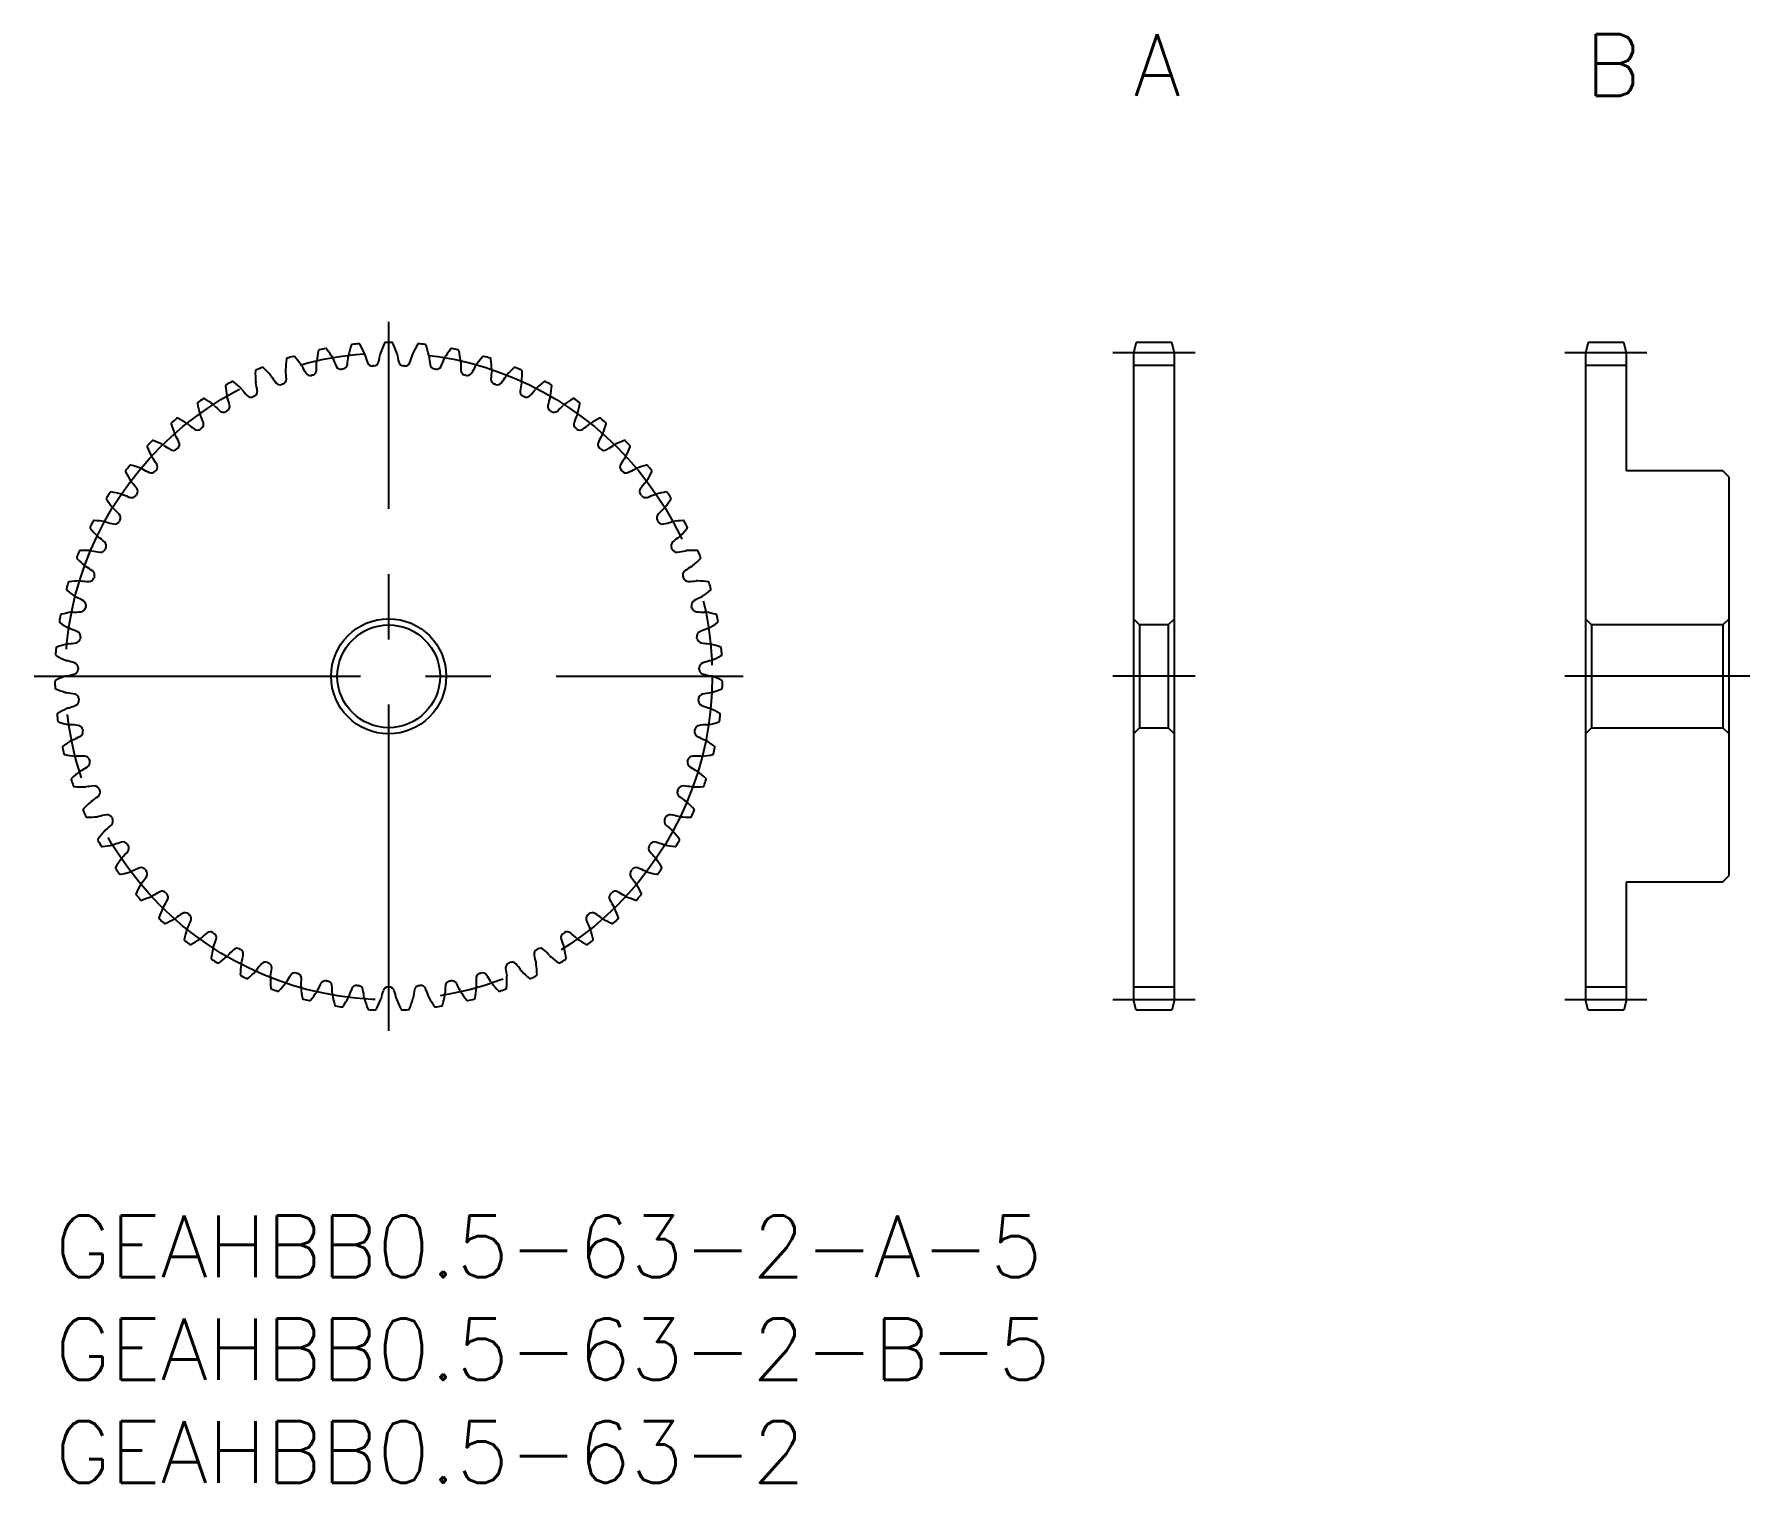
# Model space of a CAD drawing. Extents: x -1 to 82.5, y -13 to 57.5.
import ezdxf

# ---------------------------------------------------------------- set-up
doc = ezdxf.new("R2010")
doc.units = 0
doc.header["$LTSCALE"] = 0.5
doc.linetypes.add('CENTER', pattern=[50.8, 31.75, -6.35, 6.35, -6.35])
for name, color, linetype in [('MSM_CENTER', 1, 'CENTER'), ('MSM_CONTINUOUS', 7, 'CONTINUOUS'), ('MSM_PART_NUMBER', 7, 'CONTINUOUS')]:
    doc.layers.add(name, color=color, linetype=linetype)
doc.styles.get("Standard").update_dxf_attribs({"font": 'txt.shx', "height": 3, "bigfont": 'bigfont.shx'})

# ---------------------------------------------------------------- blocks, each defined once
blk = doc.blocks.new('*U2')
at = {"layer": 'MSM_PART_NUMBER'}
blk.add_text('GEAHBB0.5-63-2-A-5', height=3, dxfattribs=at).set_placement((0, -3))
blk = doc.blocks.new('*U3')
at = {"layer": 'MSM_PART_NUMBER'}
blk.add_text('GEAHBB0.5-63-2-B-5', height=3, dxfattribs=at).set_placement((0, -8))
blk = doc.blocks.new('*U4')
at = {"layer": 'MSM_PART_NUMBER'}
blk.add_text('GEAHBB0.5-63-2', height=3, dxfattribs=at).set_placement((0, -13))
blk = doc.blocks.new('*U5')
at = {"layer": 'MSM_PART_NUMBER'}
blk.add_text('A', height=3, dxfattribs=at).set_placement((52.5, 54.5))
blk = doc.blocks.new('*U6')
at = {"layer": 'MSM_PART_NUMBER'}
blk.add_text('B', height=3, dxfattribs=at).set_placement((74.5, 54.5))

msp = doc.modelspace()

# ---------------------------------------------------------------- linework, layer by layer
at = {"layer": 'MSM_CENTER'}
for p, q in [((16.25, 9), (16.25, 43.5)), ((55.5, 42), (51.5, 42)), ((77.5, 42), (73.5, 42)), ((-1, 26.25), (33.5, 26.25)), ((55.5, 26.25), (51.5, 26.25)), ((82.5, 26.25), (73.5, 26.25)), ((55.5, 10.5), (51.5, 10.5)), ((77.5, 10.5), (73.5, 10.5))]:
    msp.add_line(p, q, dxfattribs=at)
msp.add_circle((16.25, 26.25), 15.75, dxfattribs=at)
at = {"layer": 'MSM_CONTINUOUS'}
for p, q in [((52.634, 42.5), (52.5, 42)), ((52.5, 42), (52.5, 10.5)), ((54.366, 42.5), (52.634, 42.5)), ((54.5, 42), (54.366, 42.5)), ((54.5, 10.5), (54.5, 42)), ((74.634, 42.5), (74.5, 42)), ((74.5, 42), (74.5, 10.5)), ((76.366, 42.5), (74.634, 42.5)), ((76.5, 42), (76.366, 42.5)), ((76.5, 36.25), (76.5, 42)), ((54.5, 41.375), (52.5, 41.375)), ((76.5, 41.375), (74.5, 41.375)), ((81.2, 36.25), (76.5, 36.25)), ((81.5, 35.95), (81.2, 36.25)), ((81.5, 16.55), (81.5, 35.95)), ((52.5, 29.05), (52.8, 28.75)), ((52.8, 28.75), (52.8, 23.75)), ((54.2, 28.75), (52.8, 28.75)), ((54.2, 28.75), (54.5, 29.05)), ((54.2, 28.75), (54.2, 23.75)), ((74.5, 29.05), (74.8, 28.75)), ((74.8, 28.75), (74.8, 23.75)), ((81.2, 28.75), (74.8, 28.75)), ((81.2, 28.75), (81.5, 29.05)), ((81.2, 28.75), (81.2, 23.75)), ((52.8, 23.75), (52.5, 23.45)), ((52.8, 23.75), (54.2, 23.75)), ((54.5, 23.45), (54.2, 23.75)), ((74.8, 23.75), (74.5, 23.45)), ((74.8, 23.75), (81.2, 23.75)), ((81.5, 23.45), (81.2, 23.75)), ((76.5, 10.5), (76.5, 16.25)), ((76.5, 16.25), (81.2, 16.25)), ((81.2, 16.25), (81.5, 16.55)), ((54.5, 11.125), (52.5, 11.125)), ((76.5, 11.125), (74.5, 11.125)), ((52.634, 10), (52.5, 10.5)), ((54.5, 10.5), (54.366, 10)), ((74.634, 10), (74.5, 10.5)), ((76.5, 10.5), (76.366, 10)), ((54.366, 10), (52.634, 10)), ((76.366, 10), (74.634, 10))]:
    msp.add_line(p, q, dxfattribs=at)
for radius in [2.8, 2.5]:
    msp.add_circle((16.25, 26.25), radius, dxfattribs=at)
for centre, radius, start, end in [((16.25, 26.25), 16.25, 106.57162, 107.7141), ((11.63, 41.777), 0.05, 41.27698, 106.57162), ((7.722, 38.347), 5.25, 35.71429, 41.27698), ((17.955, 40.952), 5.25, 167.29445, 172.85714), ((12.882, 42.096), 0.05, 101.99943, 167.29447), ((16.25, 26.25), 16.25, 100.85733, 101.99981), ((13.199, 42.16), 0.05, 35.5627, 100.85733), ((8.968, 39.136), 5.25, 30, 35.5627), ((13.156, 41.554), 0.414, 21.12977, 30.00001), ((9.448, 42.157), 4.846, 351.25662, 355.94857), ((14.695, 41.786), 0.414, 167.14284, 176.01309), ((19.41, 40.71), 5.25, 161.58016, 167.14286), ((14.476, 42.353), 0.05, 96.28514, 161.58018), ((16.25, 26.25), 16.25, 95.14304, 96.28553), ((14.798, 42.385), 0.05, 29.84841, 95.14304), ((10.288, 39.797), 5.25, 24.28572, 29.84841), ((14.695, 41.786), 0.414, 15.41548, 24.28572), ((19.765, 43.189), 4.846, 195.48, 200.17195), ((11.066, 42.755), 4.846, 345.54234, 350.23428), ((16.25, 41.863), 0.414, 161.42856, 170.2988), ((20.834, 40.323), 5.25, 155.86587, 161.42857), ((16.088, 42.449), 0.05, 90.57124, 155.8659), ((16.25, 26.25), 16.25, 89.42876, 90.57124), ((16.412, 42.449), 0.05, 24.13413, 89.42876), ((11.666, 40.323), 5.25, 18.57143, 24.13413), ((16.25, 41.863), 0.414, 9.7012, 18.57144), ((21.434, 42.755), 4.846, 189.76572, 194.45766), ((12.735, 43.189), 4.846, 339.82805, 344.52), ((17.805, 41.786), 0.414, 155.71429, 164.58452), ((22.212, 39.797), 5.25, 150.15159, 155.71429), ((17.702, 42.385), 0.05, 84.85696, 150.15162), ((16.25, 26.25), 16.25, 83.71447, 84.85696), ((18.024, 42.353), 0.05, 18.41984, 83.71449), ((13.09, 40.71), 5.25, 12.85714, 18.41984), ((17.805, 41.786), 0.414, 3.98691, 12.85715), ((23.052, 42.157), 4.846, 184.05143, 188.74338), ((19.344, 41.554), 0.414, 150, 158.87023), ((23.532, 39.136), 5.25, 144.4373, 150), ((19.301, 42.16), 0.05, 79.14228, 144.43734), ((16.25, 26.25), 16.25, 78.00019, 79.14267), ((19.618, 42.096), 0.05, 12.70555, 78.00021), ((14.545, 40.952), 5.25, 7.14286, 12.70555), ((24.778, 38.347), 5.25, 138.72302, 144.28571), ((20.87, 41.777), 0.05, 73.428, 138.72306), ((16.25, 26.25), 16.25, 72.2859, 73.42838), ((15.008, 40.999), 5.25, 178.72302, 184.28571), ((9.809, 41.114), 0.05, 113.42838, 178.72304), ((16.25, 26.25), 16.25, 112.2859, 113.42838), ((10.106, 41.24), 0.05, 46.99127, 112.2859), ((6.56, 37.437), 5.25, 41.42857, 46.99127), ((16.482, 41.049), 5.25, 173.00873, 178.57143), ((11.648, 41.17), 0.414, 178.57141, 187.44166), ((6.431, 40.494), 4.846, 2.68519, 7.37714), ((11.321, 41.682), 0.05, 107.7141, 173.00875), ((11.648, 41.17), 0.414, 26.84406, 35.71429), ((16.339, 43.55), 4.846, 206.90857, 211.60052), ((12.424, 41.141), 0.25, 211.60052, 284.4079), ((16.25, 26.25), 15.125, 104.16353, 104.4079), ((12.488, 41.158), 0.25, 284.16353, 356.97091), ((7.898, 41.4), 4.846, 356.97091, 1.66285), ((13.156, 41.554), 0.414, 172.85713, 181.72737), ((18.061, 43.455), 4.846, 201.19429, 205.88624), ((13.926, 41.448), 0.25, 205.88624, 278.69362), ((16.25, 26.25), 15.125, 98.44924, 98.69362), ((13.991, 41.458), 0.25, 278.44924, 351.25662), ((15.451, 41.604), 0.25, 200.17195, 272.97933), ((16.25, 26.25), 15.125, 92.73496, 92.97933), ((15.516, 41.607), 0.25, 272.73496, 345.54234), ((16.984, 41.607), 0.25, 194.45766, 267.26504), ((16.25, 26.25), 15.125, 87.02067, 87.26504), ((17.049, 41.604), 0.25, 267.02067, 339.82805), ((18.509, 41.458), 0.25, 188.74337, 261.55076), ((16.25, 26.25), 15.125, 81.30638, 81.55076), ((18.574, 41.448), 0.25, 261.30638, 334.11376), ((14.439, 43.455), 4.846, 334.11376, 338.80571), ((19.344, 41.554), 0.414, 358.27263, 7.14287), ((24.602, 41.4), 4.846, 178.33715, 183.02909), ((20.012, 41.158), 0.25, 183.02909, 255.83647), ((16.25, 26.25), 15.125, 75.5921, 75.83647), ((20.076, 41.141), 0.25, 255.5921, 328.39948), ((16.161, 43.55), 4.846, 328.39948, 333.09143), ((20.852, 41.17), 0.414, 144.28571, 153.15594), ((21.179, 41.682), 0.05, 6.99127, 72.28592), ((26.069, 40.494), 4.846, 172.62286, 177.31481), ((16.018, 41.049), 5.25, 1.42857, 6.99127), ((20.852, 41.17), 0.414, 352.55834, 1.42858), ((25.94, 37.437), 5.25, 133.00873, 138.57143), ((22.394, 41.24), 0.05, 67.7141, 133.00877), ((16.25, 26.25), 16.25, 66.57162, 67.7141), ((22.691, 41.114), 0.05, 1.27698, 66.57164), ((17.492, 40.999), 5.25, 355.71429, 1.27698), ((8.361, 40.399), 0.05, 119.14228, 184.43733), ((13.545, 40.802), 5.25, 184.4373, 190), ((16.25, 26.25), 16.25, 118.00019, 119.14267), ((8.645, 40.554), 0.05, 52.70555, 118.00019), ((5.494, 36.417), 5.25, 47.14286, 52.70555), ((8.783, 39.962), 0.414, 38.27263, 47.14287), ((12.909, 43.224), 4.846, 218.33715, 223.02909), ((9.609, 40.117), 0.25, 295.5921, 8.39948), ((10.185, 40.637), 0.414, 184.2857, 193.15594), ((5.062, 39.445), 4.846, 8.39948, 13.09143), ((10.185, 40.637), 0.414, 32.55834, 41.42858), ((14.616, 43.473), 4.846, 212.62286, 217.31481), ((10.961, 40.687), 0.25, 217.31481, 290.12219), ((16.25, 26.25), 15.125, 109.87781, 110.12219), ((11.022, 40.709), 0.25, 289.87781, 2.68519), ((21.478, 40.709), 0.25, 177.31481, 250.12219), ((16.25, 26.25), 15.125, 69.87781, 70.12219), ((21.539, 40.687), 0.25, 249.87781, 322.68519), ((17.884, 43.473), 4.846, 322.68519, 327.37714), ((22.315, 40.637), 0.414, 138.57143, 147.44166), ((22.891, 40.117), 0.25, 171.60052, 244.4079), ((27.438, 39.445), 4.846, 166.90857, 171.60052), ((22.315, 40.637), 0.414, 346.84406, 355.7143), ((19.591, 43.224), 4.846, 316.97091, 321.66285), ((23.717, 39.962), 0.414, 132.85714, 141.72737), ((27.006, 36.417), 5.25, 127.29445, 132.85714), ((23.855, 40.554), 0.05, 61.99943, 127.29448), ((16.25, 26.25), 16.25, 60.85733, 61.99981), ((18.955, 40.802), 5.25, 350, 355.5627), ((24.139, 40.399), 0.05, 355.5627, 60.85735), ((6.991, 39.543), 0.05, 124.85657, 190.15161), ((12.11, 40.46), 5.25, 190.15159, 195.71429), ((16.25, 26.25), 16.25, 123.71447, 124.85695), ((7.258, 39.725), 0.05, 58.41984, 123.71447), ((4.535, 35.295), 5.25, 52.85714, 58.41984), ((7.455, 39.15), 0.414, 43.98691, 52.85715), ((11.236, 42.807), 4.846, 224.05143, 228.74338), ((8.783, 39.962), 0.414, 190, 198.87023), ((3.804, 38.266), 4.846, 14.11376, 18.80571), ((8.261, 39.386), 0.25, 301.30638, 14.11376), ((9.55, 40.088), 0.25, 223.02909, 295.83647), ((16.25, 26.25), 15.125, 115.5921, 115.83647), ((16.25, 26.25), 15.125, 64.16353, 64.4079), ((22.95, 40.088), 0.25, 244.16353, 316.97091), ((24.239, 39.386), 0.25, 165.88623, 238.69362), ((28.696, 38.266), 4.846, 161.19429, 165.88624), ((23.717, 39.962), 0.414, 341.12977, 350.00001), ((21.264, 42.807), 4.846, 311.25662, 315.94857), ((25.045, 39.15), 0.414, 127.14286, 136.01309), ((27.965, 35.295), 5.25, 121.58016, 127.14286), ((25.242, 39.725), 0.05, 56.28553, 121.58019), ((16.25, 26.25), 16.25, 55.14304, 56.28553), ((20.39, 40.46), 5.25, 344.28572, 349.84841), ((25.509, 39.543), 0.05, 349.84841, 55.14304), ((5.714, 38.555), 0.05, 130.57124, 195.8659), ((10.716, 39.977), 5.25, 195.86587, 201.42857), ((16.25, 26.25), 16.25, 129.42876, 130.57124), ((5.961, 38.763), 0.05, 64.13413, 129.42876), ((3.693, 34.084), 5.25, 58.57143, 64.13413), ((6.214, 38.21), 0.414, 49.7012, 58.57144), ((9.612, 42.226), 4.846, 229.76572, 234.45766), ((7.455, 39.15), 0.414, 195.71429, 204.58452), ((2.669, 36.967), 4.846, 19.82805, 24.52), ((6.993, 38.526), 0.25, 307.02067, 19.82805), ((8.205, 39.352), 0.25, 228.74338, 301.55076), ((16.25, 26.25), 15.125, 121.30638, 121.55076), ((16.25, 26.25), 15.125, 58.44924, 58.69362), ((24.295, 39.352), 0.25, 238.44924, 311.25662), ((25.507, 38.526), 0.25, 160.17195, 232.97933), ((29.831, 36.967), 4.846, 155.48, 160.17195), ((25.045, 39.15), 0.414, 335.41548, 344.28572), ((22.888, 42.226), 4.846, 305.54234, 310.23428), ((26.286, 38.21), 0.414, 121.42857, 130.2988), ((28.807, 34.084), 5.25, 115.86587, 121.42857), ((26.539, 38.763), 0.05, 50.57124, 115.8659), ((16.25, 26.25), 16.25, 49.42876, 50.57124), ((21.784, 39.977), 5.25, 338.57143, 344.13413), ((26.786, 38.555), 0.05, 344.13413, 49.42878), ((16.25, 26.25), 16.25, 135.14304, 136.28553), ((4.766, 37.676), 0.05, 69.84841, 135.14304), ((2.975, 32.795), 5.25, 64.28572, 69.84841), ((6.214, 38.21), 0.414, 201.42856, 210.2988), ((1.669, 35.561), 4.846, 25.54234, 30.23428), ((5.816, 37.543), 0.25, 312.73496, 25.54234), ((6.94, 38.486), 0.25, 234.45766, 307.26504), ((16.25, 26.25), 15.125, 127.02067, 127.26504), ((16.25, 26.25), 15.125, 52.73496, 52.97933), ((25.56, 38.486), 0.25, 232.73496, 305.54234), ((26.684, 37.543), 0.25, 154.45766, 227.26504), ((30.831, 35.561), 4.846, 149.76572, 154.45766), ((26.286, 38.21), 0.414, 329.7012, 338.57144), ((29.525, 32.795), 5.25, 110.15159, 115.71429), ((27.734, 37.676), 0.05, 44.85696, 110.15161), ((16.25, 26.25), 16.25, 43.71447, 44.85696), ((4.541, 37.445), 0.05, 136.28553, 201.58019), ((9.376, 39.358), 5.25, 201.58016, 207.14286), ((5.073, 37.152), 0.414, 207.14284, 216.01309), ((0.815, 34.063), 4.846, 31.25662, 35.94857), ((5.073, 37.152), 0.414, 55.41548, 64.28573), ((8.054, 41.486), 4.846, 235.48, 240.17195), ((5.768, 37.498), 0.25, 240.17195, 312.97933), ((16.25, 26.25), 15.125, 132.73496, 132.97933), ((16.25, 26.25), 15.125, 47.02067, 47.26504), ((26.732, 37.498), 0.25, 227.02067, 299.82805), ((24.446, 41.486), 4.846, 299.82805, 304.52), ((27.427, 37.152), 0.414, 115.71429, 124.58452), ((31.685, 34.063), 4.846, 144.05143, 148.74338), ((27.427, 37.152), 0.414, 323.98691, 332.85715), ((23.124, 39.358), 5.25, 332.85714, 338.41984), ((27.959, 37.445), 0.05, 338.41984, 43.71449), ((3.484, 36.224), 0.05, 141.99981, 207.29447), ((8.105, 38.608), 5.25, 207.29445, 212.85714), ((16.25, 26.25), 16.25, 140.85733, 141.99981), ((3.686, 36.476), 0.05, 75.5627, 140.85733), ((2.389, 31.441), 5.25, 70, 75.5627), ((4.043, 35.985), 0.414, 61.12977, 70.00001), ((6.578, 40.594), 4.846, 241.19429, 245.88624), ((4.7, 36.399), 0.25, 245.88624, 318.69362), ((16.25, 26.25), 15.125, 138.44924, 138.69362), ((4.744, 36.448), 0.25, 318.44924, 31.25662), ((27.756, 36.448), 0.25, 148.74337, 221.55076), ((16.25, 26.25), 15.125, 41.30638, 41.55076), ((27.8, 36.399), 0.25, 221.30638, 294.11376), ((25.922, 40.594), 4.846, 294.11376, 298.80571), ((28.457, 35.985), 0.414, 110, 118.87023), ((30.111, 31.441), 5.25, 104.4373, 110), ((28.814, 36.476), 0.05, 39.14267, 104.43733), ((24.395, 38.608), 5.25, 327.14286, 332.70555), ((16.25, 26.25), 16.25, 38.00019, 39.14267), ((29.016, 36.224), 0.05, 332.70555, 38.00021), ((16.25, 26.25), 16.25, 146.57162, 147.7141), ((2.73, 35.174), 0.05, 81.27698, 146.57162), ((1.941, 30.035), 5.25, 75.71429, 81.27698), ((3.135, 34.721), 0.414, 66.84406, 75.7143), ((5.198, 39.56), 4.846, 246.90857, 251.60052), ((4.043, 35.985), 0.414, 212.85713, 221.72737), ((0.114, 32.487), 4.846, 36.97091, 41.66285), ((16.25, 26.25), 15.125, 144.16353, 144.4079), ((3.786, 35.252), 0.25, 324.16353, 36.97091), ((28.714, 35.252), 0.25, 143.02909, 215.83647), ((16.25, 26.25), 15.125, 35.5921, 35.83647), ((32.386, 32.487), 4.846, 138.33715, 143.02909), ((28.457, 35.985), 0.414, 318.27263, 327.14287), ((27.302, 39.56), 4.846, 288.39948, 293.09143), ((29.365, 34.721), 0.414, 104.28571, 113.15594), ((30.559, 30.035), 5.25, 98.72302, 104.28571), ((29.77, 35.174), 0.05, 33.42838, 98.72304), ((16.25, 26.25), 16.25, 32.2859, 33.42838), ((2.555, 34.903), 0.05, 147.7141, 213.00875), ((6.915, 37.736), 5.25, 213.00873, 218.57143), ((3.135, 34.721), 0.414, 218.57141, 227.44166), ((-0.427, 30.85), 4.846, 42.68519, 47.37714), ((3.747, 35.198), 0.25, 251.60053, 324.4079), ((28.753, 35.198), 0.25, 215.5921, 288.39948), ((32.927, 30.85), 4.846, 132.62286, 137.31481), ((29.365, 34.721), 0.414, 312.55834, 321.42858), ((25.585, 37.736), 5.25, 321.42857, 326.99127), ((29.945, 34.903), 0.05, 326.99127, 32.28592), ((1.761, 33.497), 0.05, 153.42838, 218.72304), ((16.25, 26.25), 16.25, 152.2859, 153.42838), ((5.818, 36.749), 5.25, 218.72302, 224.28571), ((1.908, 33.784), 0.05, 86.99127, 152.2859), ((1.636, 28.591), 5.25, 81.42857, 86.99127), ((2.356, 33.373), 0.414, 72.55834, 81.42858), ((3.928, 38.393), 4.846, 252.62286, 257.31481), ((2.918, 33.909), 0.25, 257.31481, 330.12219), ((2.951, 33.966), 0.25, 329.87781, 42.68519), ((16.25, 26.25), 15.125, 149.87781, 150.12219), ((29.549, 33.966), 0.25, 137.31481, 210.12219), ((16.25, 26.25), 15.125, 29.87781, 30.12219), ((29.582, 33.909), 0.25, 209.87781, 282.68519), ((28.572, 38.393), 4.846, 282.68519, 287.37714), ((30.144, 33.373), 0.414, 98.57143, 107.44166), ((30.864, 28.591), 5.25, 93.00873, 98.57143), ((26.682, 36.749), 5.25, 315.71429, 321.27698), ((30.592, 33.784), 0.05, 27.7141, 93.00876), ((16.25, 26.25), 16.25, 26.57162, 27.7141), ((30.739, 33.497), 0.05, 321.27698, 26.57164), ((2.356, 33.373), 0.414, 224.28571, 233.15594), ((-0.802, 29.166), 4.846, 48.39948, 53.09143), ((2.249, 32.603), 0.25, 335.5921, 48.39948), ((30.251, 32.603), 0.25, 131.60052, 204.4079), ((33.302, 29.166), 4.846, 126.90857, 131.60052), ((30.144, 33.373), 0.414, 306.84406, 315.7143), ((1.112, 32.018), 0.05, 159.14267, 224.43732), ((16.25, 26.25), 16.25, 158.00019, 159.14267), ((4.824, 35.659), 5.25, 224.4373, 230), ((1.23, 32.319), 0.05, 92.70555, 158.00019), ((1.475, 27.124), 5.25, 87.14286, 92.70555), ((1.716, 31.954), 0.414, 78.27263, 87.14287), ((2.78, 37.106), 4.846, 258.33715, 263.02909), ((2.222, 32.544), 0.25, 263.0291, 335.83647), ((16.25, 26.25), 15.125, 155.5921, 155.83647), ((16.25, 26.25), 15.125, 24.16353, 24.4079), ((30.278, 32.544), 0.25, 204.16353, 276.97091), ((29.72, 37.106), 4.846, 276.97091, 281.66285), ((30.784, 31.954), 0.414, 92.85714, 101.72737), ((31.025, 27.124), 5.25, 87.29445, 92.85714), ((27.676, 35.659), 5.25, 310, 315.5627), ((31.27, 32.319), 0.05, 21.99981, 87.29447), ((16.25, 26.25), 16.25, 20.85733, 21.99981), ((31.388, 32.018), 0.05, 315.5627, 20.85735), ((1.716, 31.954), 0.414, 230, 238.87023), ((-1.008, 27.454), 4.846, 54.11376, 58.80571), ((1.665, 31.116), 0.25, 268.74339, 341.55076), ((1.686, 31.178), 0.25, 341.30638, 54.11376), ((16.25, 26.25), 15.125, 161.30638, 161.55076), ((30.814, 31.178), 0.25, 125.88624, 198.69362), ((16.25, 26.25), 15.125, 18.44924, 18.69362), ((30.835, 31.116), 0.25, 198.44924, 271.25662), ((33.508, 27.454), 4.846, 121.19429, 125.88624), ((30.784, 31.954), 0.414, 301.12977, 310.00001), ((0.613, 30.482), 0.05, 164.85696, 230.15161), ((16.25, 26.25), 16.25, 163.71447, 164.85696), ((3.944, 34.474), 5.25, 230.15159, 235.71429), ((0.7, 30.793), 0.05, 98.41984, 163.71447), ((1.461, 25.649), 5.25, 92.85714, 98.41984), ((1.22, 30.479), 0.414, 235.71429, 244.58452), ((-1.042, 25.73), 4.846, 59.82805, 64.52), ((1.22, 30.479), 0.414, 83.98691, 92.85715), ((1.766, 35.711), 4.846, 264.05143, 268.74338), ((30.734, 35.711), 4.846, 271.25662, 275.94857), ((33.542, 25.73), 4.846, 115.48, 120.17195), ((31.28, 30.479), 0.414, 87.14286, 96.01309), ((31.039, 25.649), 5.25, 81.58016, 87.14286), ((31.28, 30.479), 0.414, 295.41548, 304.28573), ((28.556, 34.474), 5.25, 304.28572, 309.84841), ((31.8, 30.793), 0.05, 16.28553, 81.58019), ((16.25, 26.25), 16.25, 15.14304, 16.28553), ((31.887, 30.482), 0.05, 309.84841, 15.14307), ((16.25, 26.25), 16.25, 169.42876, 170.57124), ((0.325, 29.222), 0.05, 104.13413, 169.42876), ((1.595, 24.179), 5.25, 98.57143, 104.13413), ((0.874, 28.961), 0.414, 89.7012, 98.57144), ((0.896, 34.222), 4.846, 269.76572, 274.45766), ((1.253, 29.639), 0.25, 274.45767, 347.26504), ((1.268, 29.703), 0.25, 347.02067, 59.82805), ((16.25, 26.25), 15.125, 167.02067, 167.26504), ((31.232, 29.703), 0.25, 120.17195, 192.97933), ((16.25, 26.25), 15.125, 12.73496, 12.97933), ((31.247, 29.639), 0.25, 192.73496, 265.54234), ((31.604, 34.222), 4.846, 265.54234, 270.23428), ((31.626, 28.961), 0.414, 81.42857, 90.2988), ((30.905, 24.179), 5.25, 75.86587, 81.42857), ((32.175, 29.222), 0.05, 10.57085, 75.8659), ((16.25, 26.25), 16.25, 9.42876, 10.57124), ((0.269, 28.904), 0.05, 170.57124, 235.86589), ((3.187, 33.208), 5.25, 235.86587, 241.42857), ((0.874, 28.961), 0.414, 241.42857, 250.2988), ((-0.904, 24.011), 4.846, 65.54234, 70.23428), ((0.998, 28.194), 0.25, 352.73496, 65.54234), ((31.502, 28.194), 0.25, 114.45766, 187.26504), ((33.404, 24.011), 4.846, 109.76572, 114.45766), ((31.626, 28.961), 0.414, 289.7012, 298.57144), ((29.313, 33.208), 5.25, 298.57143, 304.13413), ((32.231, 28.904), 0.05, 304.13413, 9.42878), ((16.25, 26.25), 16.25, 175.14304, 176.28553), ((0.108, 27.622), 0.05, 109.84841, 175.14304), ((1.874, 22.731), 5.25, 104.28572, 109.84841), ((0.68, 27.417), 0.414, 95.41548, 104.28573), ((0.179, 32.653), 4.846, 275.48, 280.17195), ((0.99, 28.129), 0.25, 280.17194, 352.97933), ((16.25, 26.25), 15.125, 172.73496, 172.97933), ((16.25, 26.25), 15.125, 7.02067, 7.26504), ((31.51, 28.129), 0.25, 187.02067, 259.82805), ((32.321, 32.653), 4.846, 259.82805, 264.52), ((31.82, 27.417), 0.414, 75.71429, 84.58452), ((30.626, 22.731), 5.25, 70.15159, 75.71429), ((32.392, 27.622), 0.05, 4.85696, 70.15162), ((16.25, 26.25), 16.25, 3.71447, 4.85696), ((0.084, 27.3), 0.05, 176.28553, 241.58017), ((2.559, 31.873), 5.25, 241.58016, 247.14286), ((0.68, 27.417), 0.414, 247.14286, 256.01309), ((-0.596, 22.314), 4.846, 71.25662, 75.94857), ((0.881, 26.666), 0.25, 358.44924, 71.25662), ((31.619, 26.666), 0.25, 108.74338, 181.55076), ((33.096, 22.314), 4.846, 104.05143, 108.74338), ((31.82, 27.417), 0.414, 283.98691, 292.85716), ((29.941, 31.873), 5.25, 292.85714, 298.41984), ((32.416, 27.3), 0.05, 298.41984, 3.71449), ((0.052, 26.008), 0.05, 115.5627, 180.85733), ((16.25, 26.25), 16.25, 180.85733, 181.99981), ((2.296, 21.317), 5.25, 110, 115.5627), ((0.642, 25.861), 0.414, 101.12977, 110.00001), ((-0.379, 31.021), 4.846, 281.19429, 285.88624), ((0.879, 26.601), 0.25, 285.88623, 358.69362), ((16.25, 26.25), 15.125, 178.44924, 178.69362), ((16.25, 26.25), 15.125, 1.30638, 1.55076), ((31.621, 26.601), 0.25, 181.30638, 254.11376), ((32.879, 31.021), 4.846, 254.11376, 258.80571), ((31.858, 25.861), 0.414, 70, 78.87023), ((30.204, 21.317), 5.25, 64.4373, 70), ((32.448, 26.008), 0.05, 359.14228, 64.43733), ((16.25, 26.25), 16.25, 358.00019, 359.14267), ((0.06, 25.685), 0.05, 181.99943, 247.29446), ((2.067, 30.482), 5.25, 247.29445, 252.85714), ((0.642, 25.861), 0.414, 252.85714, 261.72737), ((-0.121, 20.656), 4.846, 76.97091, 81.66285), ((0.916, 25.134), 0.25, 4.16353, 76.97091), ((0.92, 25.068), 0.25, 291.60051, 4.4079), ((16.25, 26.25), 15.125, 184.16353, 184.4079), ((16.25, 26.25), 15.125, 355.5921, 355.83647), ((31.58, 25.068), 0.25, 175.5921, 248.39948), ((31.584, 25.134), 0.25, 103.02909, 175.83647), ((32.621, 20.656), 4.846, 98.33715, 103.02909), ((31.858, 25.861), 0.414, 278.27263, 287.14287), ((30.433, 30.482), 5.25, 287.14286, 292.70555), ((32.44, 25.685), 0.05, 292.70555, 358.00021), ((0.156, 24.396), 0.05, 121.27698, 186.57162), ((16.25, 26.25), 16.25, 186.57162, 187.7141), ((2.856, 19.952), 5.25, 115.71429, 121.27698), ((0.758, 24.309), 0.414, 106.84406, 115.7143), ((-0.772, 29.342), 4.846, 286.90857, 291.60052), ((33.272, 29.342), 4.846, 248.39948, 253.09143), ((31.742, 24.309), 0.414, 64.28571, 73.15594), ((29.644, 19.952), 5.25, 58.72302, 64.28571), ((16.25, 26.25), 16.25, 352.2859, 353.42838), ((32.344, 24.396), 0.05, 353.42838, 58.72305), ((0.197, 24.075), 0.05, 187.71371, 253.00875), ((1.716, 29.048), 5.25, 253.00873, 258.57143), ((0.758, 24.309), 0.414, 258.57143, 267.44166), ((0.518, 19.054), 4.846, 82.68519, 87.37714), ((1.103, 23.612), 0.25, 9.87781, 82.68519), ((1.114, 23.548), 0.25, 297.3148, 10.12219), ((16.25, 26.25), 15.125, 189.87781, 190.12219), ((31.386, 23.548), 0.25, 169.87781, 242.68519), ((16.25, 26.25), 15.125, 349.87781, 350.12219), ((31.397, 23.612), 0.25, 97.31481, 170.12219), ((31.982, 19.054), 4.846, 92.62286, 97.31481), ((31.742, 24.309), 0.414, 272.55834, 281.42858), ((30.784, 29.048), 5.25, 281.42857, 286.99127), ((32.303, 24.075), 0.05, 286.99127, 352.28592), ((0.421, 22.803), 0.05, 126.99127, 192.2859), ((16.25, 26.25), 16.25, 192.2859, 193.42838), ((3.55, 18.649), 5.25, 121.42857, 126.99127), ((1.028, 22.776), 0.414, 112.55834, 121.42858), ((-0.995, 27.632), 4.846, 292.62286, 297.31481), ((33.495, 27.632), 4.846, 242.68519, 247.37714), ((31.472, 22.776), 0.414, 58.57143, 67.44166), ((28.95, 18.649), 5.25, 53.00873, 58.57143), ((16.25, 26.25), 16.25, 346.57162, 347.7141), ((32.079, 22.803), 0.05, 347.71371, 53.00876), ((0.493, 22.488), 0.05, 193.428, 258.72303), ((1.51, 27.587), 5.25, 258.72302, 264.28571), ((1.028, 22.776), 0.414, 264.28571, 273.15594), ((1.312, 17.523), 4.846, 88.39948, 93.09143), ((-1.047, 25.908), 4.846, 298.33715, 303.02909), ((1.441, 22.117), 0.25, 15.5921, 88.39948), ((1.459, 22.054), 0.25, 303.02909, 15.83647), ((16.25, 26.25), 15.125, 195.5921, 195.83647), ((31.041, 22.054), 0.25, 164.16353, 236.97091), ((16.25, 26.25), 15.125, 344.16353, 344.4079), ((31.059, 22.117), 0.25, 91.60052, 164.4079), ((33.547, 25.908), 4.846, 236.97091, 241.66285), ((31.188, 17.523), 4.846, 86.90857, 91.60052), ((31.472, 22.776), 0.414, 266.84406, 275.7143), ((30.99, 27.587), 5.25, 275.71429, 281.27698), ((32.007, 22.488), 0.05, 281.27698, 346.57162), ((0.843, 21.244), 0.05, 132.70555, 198.00019), ((16.25, 26.25), 16.25, 198.00019, 199.14267), ((4.37, 17.423), 5.25, 127.14286, 132.70555), ((0.946, 20.938), 0.05, 199.14306, 264.43732), ((1.45, 26.113), 5.25, 264.4373, 270), ((1.45, 21.277), 0.414, 118.27263, 127.14287), ((2.256, 16.079), 4.846, 94.11376, 98.80571), ((1.926, 20.663), 0.25, 21.30638, 94.11376), ((30.574, 20.663), 0.25, 85.88623, 158.69362), ((30.244, 16.079), 4.846, 81.19429, 85.88624), ((31.05, 26.113), 5.25, 270, 275.5627), ((31.05, 21.277), 0.414, 52.85714, 61.72737), ((28.13, 17.423), 5.25, 47.29445, 52.85714), ((31.554, 20.938), 0.05, 275.5627, 340.85733), ((16.25, 26.25), 16.25, 340.85733, 341.99981), ((31.657, 21.244), 0.05, 341.99943, 47.29447), ((5.308, 16.284), 5.25, 132.85714, 138.41984), ((1.45, 21.277), 0.414, 270.00001, 278.87023), ((2.018, 19.829), 0.414, 123.98691, 132.85716), ((-0.927, 24.187), 4.846, 304.05143, 308.74338), ((1.95, 20.602), 0.25, 308.74338, 21.55076), ((16.25, 26.25), 15.125, 201.30638, 201.55076), ((30.55, 20.602), 0.25, 158.44924, 231.25662), ((16.25, 26.25), 15.125, 338.44924, 338.69362), ((33.427, 24.187), 4.846, 231.25662, 235.94857), ((30.482, 19.829), 0.414, 47.14286, 56.01309), ((27.192, 16.284), 5.25, 41.58016, 47.14286), ((31.05, 21.277), 0.414, 261.12977, 270.00001), ((1.418, 19.735), 0.05, 138.41984, 203.71447), ((16.25, 26.25), 16.25, 203.71447, 204.85696), ((1.551, 19.44), 0.05, 204.85734, 270.1516), ((1.537, 24.64), 5.25, 270.15159, 275.71429), ((2.018, 19.829), 0.414, 275.71429, 284.58452), ((3.338, 14.736), 4.846, 99.82805, 104.52), ((2.553, 19.265), 0.25, 27.02067, 99.82805), ((2.583, 19.207), 0.25, 314.45766, 27.26504), ((16.25, 26.25), 15.125, 207.02067, 207.26504), ((29.917, 19.207), 0.25, 152.73496, 225.54234), ((16.25, 26.25), 15.125, 332.73496, 332.97933), ((29.947, 19.265), 0.25, 80.17195, 152.97933), ((29.162, 14.736), 4.846, 75.48, 80.17195), ((30.482, 19.829), 0.414, 255.41548, 264.28573), ((30.963, 24.64), 5.25, 264.28572, 269.84841), ((30.949, 19.44), 0.05, 269.84841, 335.14304), ((16.25, 26.25), 16.25, 335.14304, 336.28553), ((31.082, 19.735), 0.05, 336.28514, 41.58019), ((6.354, 15.244), 5.25, 138.57143, 144.13413), ((2.729, 18.443), 0.414, 129.7012, 138.57144), ((-0.636, 22.487), 4.846, 309.76572, 314.45766), ((33.136, 22.487), 4.846, 225.54234, 230.23428), ((29.771, 18.443), 0.414, 41.42857, 50.2988), ((26.146, 15.244), 5.25, 35.86587, 41.42857), ((2.14, 18.29), 0.05, 144.13413, 209.42876), ((16.25, 26.25), 16.25, 209.42876, 210.57124), ((2.302, 18.011), 0.05, 210.57085, 275.86589), ((1.77, 23.183), 5.25, 275.86587, 281.42857), ((2.729, 18.443), 0.414, 281.42857, 290.2988), ((4.548, 13.508), 4.846, 105.54234, 110.23428), ((3.317, 17.936), 0.25, 32.73496, 105.54234), ((-0.177, 20.825), 4.846, 315.48, 320.17195), ((16.25, 26.25), 15.125, 212.73496, 212.97933), ((3.352, 17.881), 0.25, 320.17195, 32.97933), ((29.148, 17.881), 0.25, 147.02067, 219.82805), ((16.25, 26.25), 15.125, 327.02067, 327.26504), ((32.677, 20.825), 4.846, 219.82805, 224.52), ((29.183, 17.936), 0.25, 74.45766, 147.26504), ((27.952, 13.508), 4.846, 69.76572, 74.45766), ((29.771, 18.443), 0.414, 249.7012, 258.57144), ((30.73, 23.183), 5.25, 258.57143, 264.13413), ((30.198, 18.011), 0.05, 264.13413, 329.42876), ((16.25, 26.25), 16.25, 329.42876, 330.57124), ((30.36, 18.29), 0.05, 330.57085, 35.8659), ((3.003, 16.925), 0.05, 149.84841, 215.14304), ((7.499, 14.313), 5.25, 144.28572, 149.84841), ((16.25, 26.25), 16.25, 215.14304, 216.28553), ((2.148, 21.757), 5.25, 281.58016, 287.14286), ((3.573, 17.136), 0.414, 135.41548, 144.28573), ((3.573, 17.136), 0.414, 287.14286, 296.01309), ((5.875, 12.406), 4.846, 111.25662, 115.94857), ((4.209, 16.69), 0.25, 38.44924, 111.25662), ((16.25, 26.25), 15.125, 218.44924, 218.69362), ((4.25, 16.638), 0.25, 325.88624, 38.69362), ((28.25, 16.638), 0.25, 141.30638, 214.11376), ((16.25, 26.25), 15.125, 321.30638, 321.55076), ((28.291, 16.69), 0.25, 68.74338, 141.55076), ((26.625, 12.406), 4.846, 64.05143, 68.74338), ((28.927, 17.136), 0.414, 243.98691, 252.85715), ((30.352, 21.757), 5.25, 252.85714, 258.41984), ((28.927, 17.136), 0.414, 35.71429, 44.58452), ((25.001, 14.313), 5.25, 30.15159, 35.71429), ((16.25, 26.25), 16.25, 323.71447, 324.85695), ((29.497, 16.925), 0.05, 324.85657, 30.15162), ((3.192, 16.663), 0.05, 216.28514, 281.58018), ((8.731, 13.501), 5.25, 150, 155.5627), ((4.544, 15.919), 0.414, 141.12977, 150.00001), ((0.445, 19.216), 4.846, 321.19429, 325.88624), ((32.055, 19.216), 4.846, 214.11376, 218.80571), ((27.956, 15.919), 0.414, 30, 38.87023), ((23.769, 13.501), 5.25, 24.4373, 30), ((29.308, 16.663), 0.05, 258.41984, 323.71447), ((3.997, 15.652), 0.05, 155.5627, 220.85733), ((16.25, 26.25), 16.25, 220.85733, 221.99981), ((4.211, 15.41), 0.05, 221.99943, 287.29446), ((2.665, 20.375), 5.25, 287.29445, 292.85714), ((4.544, 15.919), 0.414, 292.85714, 301.72737), ((7.305, 11.442), 4.846, 116.97091, 121.66285), ((5.221, 15.538), 0.25, 44.16353, 116.97091), ((5.63, 14.805), 0.414, 146.84406, 155.7143), ((1.223, 17.677), 4.846, 326.90857, 331.60052), ((16.25, 26.25), 15.125, 224.16353, 224.4079), ((5.266, 15.491), 0.25, 331.60052, 44.4079), ((27.234, 15.491), 0.25, 135.5921, 208.39948), ((31.277, 17.677), 4.846, 208.39948, 213.09143), ((16.25, 26.25), 15.125, 315.5921, 315.83647), ((27.279, 15.538), 0.25, 63.02909, 135.83647), ((26.87, 14.805), 0.414, 24.28571, 33.15594), ((25.195, 11.442), 4.846, 58.33715, 63.02909), ((27.956, 15.919), 0.414, 238.27263, 247.14287), ((29.835, 20.375), 5.25, 247.14286, 252.70555), ((28.289, 15.41), 0.05, 252.70555, 318.00019), ((16.25, 26.25), 16.25, 318.00019, 319.14267), ((28.503, 15.652), 0.05, 319.14228, 24.43733), ((5.113, 14.485), 0.05, 161.27698, 226.57162), ((10.038, 12.816), 5.25, 155.71429, 161.27698), ((16.25, 26.25), 16.25, 226.57162, 227.7141), ((5.35, 14.265), 0.05, 227.71371, 293.00875), ((3.318, 19.052), 5.25, 293.00873, 298.57143), ((5.63, 14.805), 0.414, 298.57141, 307.44166), ((8.824, 10.625), 4.846, 122.68519, 127.37714), ((6.342, 14.493), 0.25, 49.87781, 122.68519), ((2.152, 16.224), 4.846, 332.62286, 337.31481), ((16.25, 26.25), 15.125, 229.87781, 230.12219), ((6.392, 14.451), 0.25, 337.3148, 50.12219), ((26.108, 14.451), 0.25, 129.87781, 202.68519), ((30.348, 16.224), 4.846, 202.68519, 207.37714), ((16.25, 26.25), 15.125, 309.87781, 310.12219), ((26.158, 14.493), 0.25, 57.31481, 130.12219), ((23.676, 10.625), 4.846, 52.62286, 57.31481), ((26.87, 14.805), 0.414, 232.55834, 241.42858), ((29.182, 19.052), 5.25, 241.42857, 246.99127), ((27.15, 14.265), 0.05, 246.99127, 312.2859), ((16.25, 26.25), 16.25, 312.2859, 313.42838), ((22.462, 12.816), 5.25, 18.72302, 24.28571), ((27.387, 14.485), 0.05, 313.428, 18.72305), ((6.34, 13.435), 0.05, 166.99127, 232.2859), ((11.407, 12.264), 5.25, 161.42857, 166.99127), ((16.25, 26.25), 16.25, 232.2859, 233.42838), ((6.823, 13.804), 0.414, 152.55834, 161.42858), ((4.099, 17.8), 5.25, 298.72302, 304.28571), ((6.823, 13.804), 0.414, 304.28571, 313.15594), ((10.417, 9.963), 4.846, 128.39948, 133.09143), ((7.562, 13.565), 0.25, 55.5921, 128.39948), ((16.25, 26.25), 15.125, 235.5921, 235.83647), ((3.22, 14.87), 4.846, 338.33715, 343.02909), ((7.616, 13.528), 0.25, 343.02909, 55.83647), ((24.884, 13.528), 0.25, 124.16353, 196.97091), ((29.28, 14.87), 4.846, 196.97091, 201.66285), ((16.25, 26.25), 15.125, 304.16353, 304.4079), ((24.938, 13.565), 0.25, 51.60052, 124.4079), ((22.083, 9.963), 4.846, 46.90857, 51.60052), ((25.677, 13.804), 0.414, 226.84406, 235.7143), ((28.401, 17.8), 5.25, 235.71429, 241.27698), ((16.25, 26.25), 16.25, 306.57162, 307.7141), ((25.677, 13.804), 0.414, 18.57143, 27.44166), ((21.093, 12.264), 5.25, 13.00873, 18.57143), ((26.16, 13.435), 0.05, 307.71371, 13.00876), ((6.598, 13.24), 0.05, 233.428, 298.72304), ((12.823, 11.851), 5.25, 167.14286, 172.70555), ((8.109, 12.927), 0.414, 158.27263, 167.14287), ((5, 16.632), 5.25, 304.4373, 310), ((8.109, 12.927), 0.414, 310, 318.87023), ((12.067, 9.463), 4.846, 134.11376, 138.80571), ((8.868, 12.763), 0.25, 61.30638, 134.11376), ((16.25, 26.25), 15.125, 241.30638, 241.55076), ((8.926, 12.732), 0.25, 348.74338, 61.55076), ((4.418, 13.629), 4.846, 344.05143, 348.74338), ((23.574, 12.732), 0.25, 118.44924, 191.25662), ((28.082, 13.629), 4.846, 191.25662, 195.94857), ((16.25, 26.25), 15.125, 298.44924, 298.69362), ((23.632, 12.763), 0.25, 45.88624, 118.69362), ((20.433, 9.463), 4.846, 41.19429, 45.88624), ((24.391, 12.927), 0.414, 221.12977, 230.00001), ((27.5, 16.632), 5.25, 230, 235.5627), ((24.391, 12.927), 0.414, 12.85713, 21.72737), ((19.677, 11.851), 5.25, 7.29445, 12.85714), ((25.902, 13.24), 0.05, 241.27698, 306.57162), ((7.665, 12.512), 0.05, 172.70555, 238.00019), ((16.25, 26.25), 16.25, 238.00019, 239.14267), ((7.941, 12.343), 0.05, 239.14267, 304.43733), ((14.274, 11.582), 5.25, 172.85714, 178.41984), ((9.076, 11.725), 0.05, 178.41984, 243.71447), ((9.476, 12.183), 0.414, 163.98691, 172.85715), ((6.014, 15.56), 5.25, 310.15159, 315.71428), ((9.476, 12.183), 0.414, 315.71427, 324.58452), ((13.76, 9.13), 4.846, 139.82805, 144.52), ((10.248, 12.095), 0.25, 67.02067, 139.82805), ((16.25, 26.25), 15.125, 247.02067, 247.26504), ((10.308, 12.07), 0.25, 354.45766, 67.26504), ((5.733, 12.514), 4.846, 349.76572, 354.45766), ((15.477, 8.967), 4.846, 145.54234, 150.23428), ((11.687, 11.568), 0.25, 72.73496, 145.54234), ((16.25, 26.25), 15.125, 252.73496, 252.97933), ((11.749, 11.548), 0.25, 0.17195, 72.97933), ((20.751, 11.548), 0.25, 107.02067, 179.82805), ((16.25, 26.25), 15.125, 287.02067, 287.26504), ((20.813, 11.568), 0.25, 34.45766, 107.26504), ((17.023, 8.967), 4.846, 29.76572, 34.45766), ((22.192, 12.07), 0.25, 112.73496, 185.54234), ((26.767, 12.514), 4.846, 185.54234, 190.23428), ((16.25, 26.25), 15.125, 292.73496, 292.97933), ((22.252, 12.095), 0.25, 40.17195, 112.97933), ((18.74, 9.13), 4.846, 35.48, 40.17195), ((23.024, 12.183), 0.414, 215.41548, 224.28573), ((26.486, 15.56), 5.25, 224.28572, 229.84841), ((23.024, 12.183), 0.414, 7.14286, 16.01309), ((18.226, 11.582), 5.25, 1.58016, 7.14286), ((23.424, 11.725), 0.05, 296.28514, 1.58019), ((24.559, 12.343), 0.05, 235.5627, 300.85733), ((16.25, 26.25), 16.25, 300.85733, 301.99981), ((24.835, 12.512), 0.05, 301.99943, 7.29447), ((16.25, 26.25), 16.25, 243.71447, 244.85695), ((9.367, 11.585), 0.05, 244.85657, 310.15162), ((15.744, 11.458), 5.25, 178.57143, 184.13413), ((10.91, 11.578), 0.414, 169.7012, 178.57144), ((10.558, 11.083), 0.05, 184.13413, 249.42876), ((16.25, 26.25), 16.25, 249.42876, 250.57124), ((10.861, 10.972), 0.05, 250.57124, 315.8659), ((7.129, 14.593), 5.25, 315.86587, 321.42857), ((10.91, 11.578), 0.414, 321.42856, 330.2988), ((12.397, 11.12), 0.414, 175.41548, 184.28573), ((7.153, 11.535), 4.846, 355.48, 0.17195), ((17.22, 11.481), 5.25, 184.28572, 189.84841), ((8.335, 13.743), 5.25, 321.58016, 327.14286), ((12.397, 11.12), 0.414, 327.14286, 336.01309), ((17.201, 8.976), 4.846, 151.25662, 155.94857), ((13.171, 11.186), 0.25, 78.44924, 151.25662), ((16.25, 26.25), 15.125, 258.44924, 258.69362), ((13.236, 11.173), 0.25, 5.88624, 78.69362), ((8.664, 10.702), 4.846, 1.19429, 5.88624), ((18.916, 9.157), 4.846, 156.97091, 161.66285), ((14.687, 10.955), 0.25, 84.16353, 156.97091), ((16.25, 26.25), 15.125, 264.16353, 264.4079), ((14.752, 10.948), 0.25, 11.60052, 84.4079), ((10.25, 10.024), 4.846, 6.90857, 11.60052), ((20.605, 9.507), 4.846, 162.68519, 167.37714), ((16.217, 10.875), 0.25, 89.87781, 162.68519), ((16.25, 26.25), 15.125, 269.87781, 270.12219), ((16.283, 10.875), 0.25, 17.31481, 90.12219), ((11.895, 9.507), 4.846, 12.62286, 17.31481), ((22.25, 10.024), 4.846, 168.39948, 173.09143), ((17.748, 10.948), 0.25, 95.5921, 168.39948), ((16.25, 26.25), 15.125, 275.5921, 275.83647), ((17.813, 10.955), 0.25, 23.02909, 95.83647), ((13.584, 9.157), 4.846, 18.33715, 23.02909), ((23.836, 10.702), 4.846, 174.11376, 178.80571), ((19.264, 11.173), 0.25, 101.30638, 174.11376), ((16.25, 26.25), 15.125, 281.30638, 281.55076), ((19.329, 11.186), 0.25, 28.74338, 101.55076), ((15.299, 8.976), 4.846, 24.05143, 28.74338), ((20.103, 11.12), 0.414, 203.98691, 212.85715), ((24.165, 13.743), 5.25, 212.85714, 218.41984), ((15.28, 11.481), 5.25, 350.15159, 355.71429), ((25.347, 11.535), 4.846, 179.82805, 184.52), ((20.103, 11.12), 0.414, 355.71429, 4.58452), ((21.59, 11.578), 0.414, 209.7012, 218.57144), ((25.371, 14.593), 5.25, 218.57143, 224.13413), ((21.639, 10.972), 0.05, 224.13413, 289.42876), ((16.25, 26.25), 16.25, 289.42876, 290.57124), ((21.942, 11.083), 0.05, 290.57085, 355.8659), ((16.756, 11.458), 5.25, 355.86587, 1.42857), ((21.59, 11.578), 0.414, 1.42857, 10.2988), ((23.133, 11.585), 0.05, 229.84841, 295.14304), ((16.25, 26.25), 16.25, 295.14304, 296.28553), ((12.096, 10.592), 0.05, 189.84841, 255.14304), ((16.25, 26.25), 16.25, 255.14304, 256.28553), ((12.409, 10.512), 0.05, 256.28553, 321.58019), ((13.923, 10.811), 0.414, 181.12977, 190.00001), ((18.685, 11.651), 5.25, 190, 195.5627), ((13.676, 10.256), 0.05, 195.5627, 260.85733), ((16.25, 26.25), 16.25, 260.85733, 261.99981), ((13.995, 10.208), 0.05, 261.99943, 327.29448), ((9.62, 13.017), 5.25, 327.29445, 332.85714), ((13.923, 10.811), 0.414, 332.85714, 341.72737), ((15.472, 10.656), 0.414, 186.84406, 195.7143), ((20.127, 11.966), 5.25, 195.71429, 201.27698), ((15.281, 10.079), 0.05, 201.27698, 266.57162), ((16.25, 26.25), 16.25, 266.57162, 267.7141), ((15.604, 10.063), 0.05, 267.7141, 333.00876), ((10.97, 12.423), 5.25, 333.00873, 338.57143), ((15.472, 10.656), 0.414, 338.57143, 347.44166), ((17.028, 10.656), 0.414, 192.55834, 201.42858), ((21.53, 12.423), 5.25, 201.42857, 206.99127), ((16.896, 10.063), 0.05, 206.99127, 272.2859), ((16.25, 26.25), 16.25, 272.2859, 273.42838), ((17.219, 10.079), 0.05, 273.428, 338.72305), ((12.373, 11.966), 5.25, 338.72302, 344.28571), ((17.028, 10.656), 0.414, 344.28571, 353.15594), ((18.577, 10.811), 0.414, 198.27263, 207.14287), ((22.88, 13.017), 5.25, 207.14286, 212.70555), ((18.505, 10.208), 0.05, 212.70555, 278.00019), ((16.25, 26.25), 16.25, 278.00019, 279.14267), ((18.824, 10.256), 0.05, 279.14228, 344.43733), ((13.815, 11.651), 5.25, 344.4373, 350), ((18.577, 10.811), 0.414, 350, 358.87023), ((20.091, 10.512), 0.05, 218.41984, 283.71447), ((16.25, 26.25), 16.25, 283.71447, 284.85695), ((20.404, 10.592), 0.05, 284.85657, 350.15161)]:
    msp.add_arc(centre, radius, start, end, dxfattribs=at)

# ---------------------------------------------------------------- block references
for name in ['*U5', '*U6', '*U2', '*U3', '*U4']:
    msp.add_blockref(name, (0, 0), dxfattribs=at)

doc.saveas('drawing.dxf')
